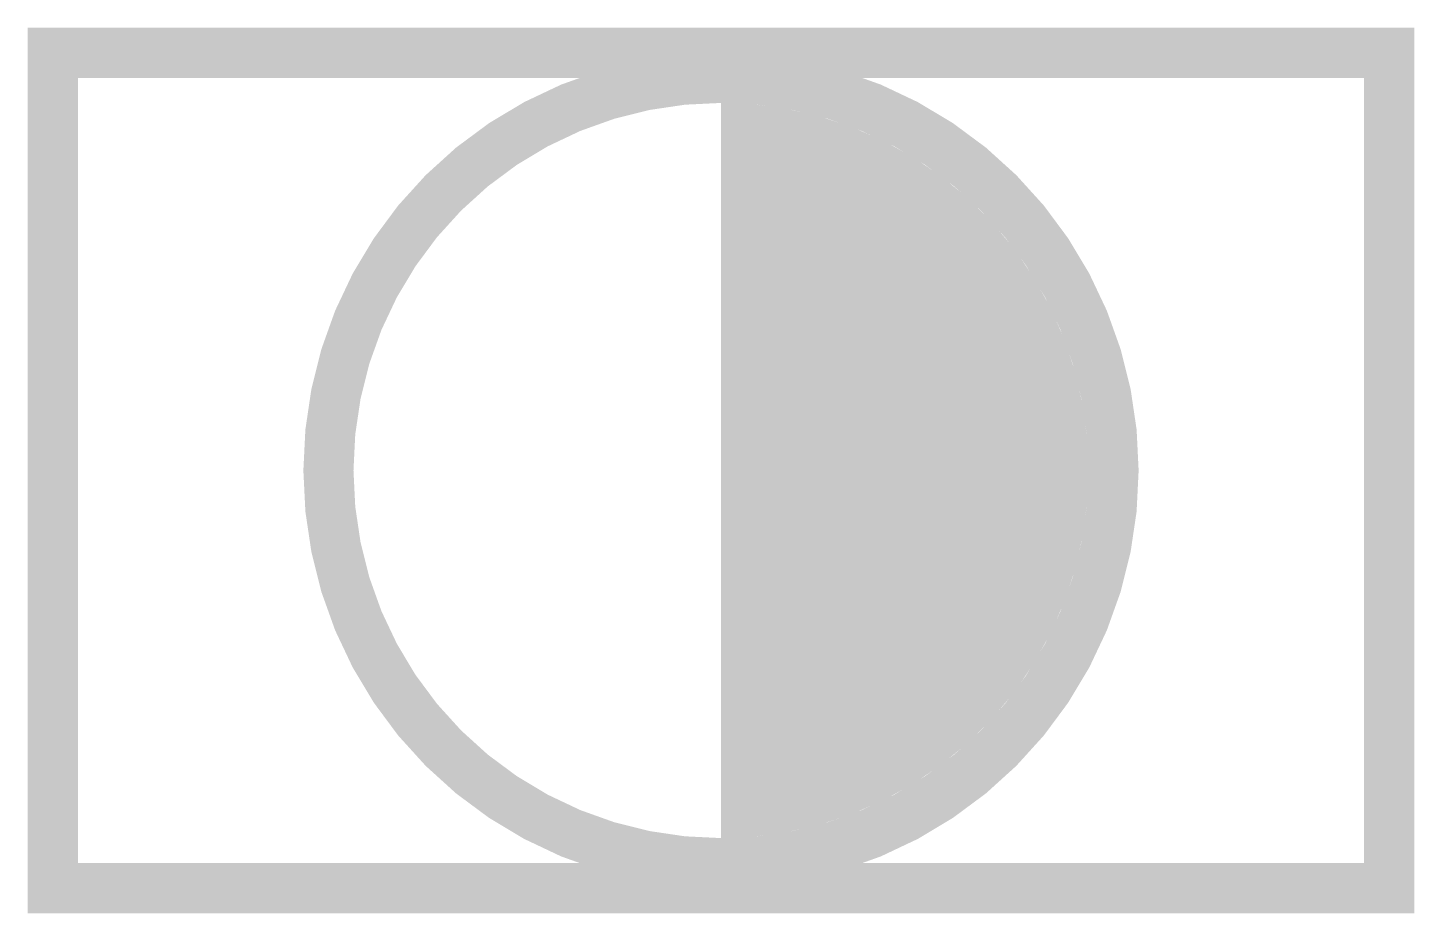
# Model space of a CAD drawing. Extents: x 0 to 5.81, y 0 to 3.71.
import ezdxf

# ---------------------------------------------------------------- set-up
doc = ezdxf.new("R2010")
doc.units = 0
doc.header["$MEASUREMENT"] = 0
doc.layers.get('0').update_dxf_attribs({"linetype": 'CONTINUOUS'})

msp = doc.modelspace()

# ---------------------------------------------------------------- linework, layer by layer
at = {"const_width": 0.21}
msp.add_lwpolyline([(0.105, 0.1089), (5.705, 0.1089), (5.705, 3.6089), (0.105, 3.6089), (0.105, 0.1089)], dxfattribs=at)
msp.add_lwpolyline([(1.26, 1.8589, 1), (4.55, 1.8589, 1)], format="xyb", close=True, dxfattribs=at)
at = {"const_width": 1.54}
msp.add_lwpolyline([(2.905, 1.0889, 0.414214), (3.675, 1.8589, 0.414214), (2.905, 2.6289, 0.414214)], format="xyb", dxfattribs=at)

doc.saveas('drawing.dxf')
